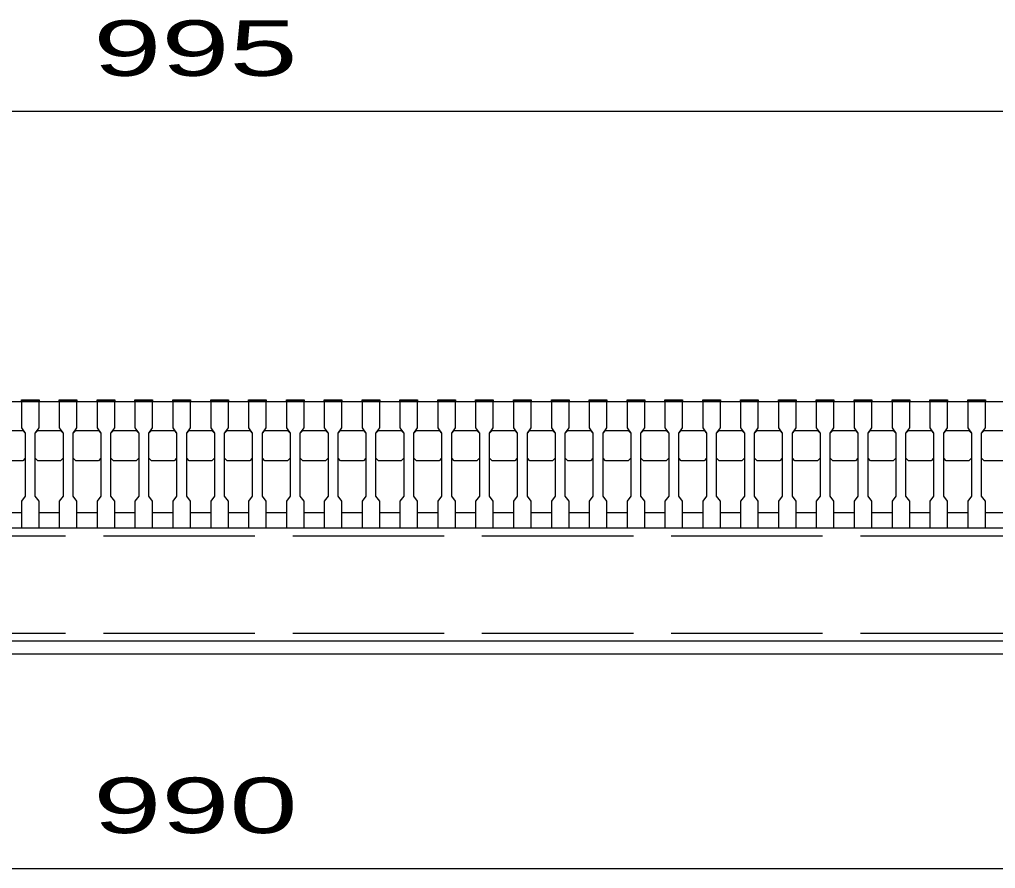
# Model space of a CAD drawing. Units: millimetres, scale not verified. Extents: x -1820 to 1736, y -1282 to 1048.
# Drawn here: x -994.8 to -608, y -772.5 to -436.2 of the extents above; entities that cross this region are included whole.
import ezdxf
from ezdxf.enums import TextEntityAlignment as Align

# ---------------------------------------------------------------- set-up
doc = ezdxf.new("R2010")
doc.units = ezdxf.units.MM
doc.header["$LTSCALE"] = 10
doc.linetypes.add('DASHED', pattern=[7.5, 6, -1.5])
doc.layers.add('16', color=3, linetype='Continuous', lineweight=25)
doc.layers.add('22', color=4, linetype='Continuous', lineweight=25)
doc.styles.add('ベクトル', font='')
doc.styles.get('ベクトル').set_extended_font_data('ベクトル')

msp = doc.modelspace()

# ---------------------------------------------------------------- linework, layer by layer
at = {"layer": '16'}
for p, q in [((-1414, -587.5), (-419, -587.5)), ((-994, -587.5), (-994, -586.8)), ((-994, -586.8), (-987, -586.8)), ((-994, -587.5), (-994, -598)), ((-987, -587.5), (-994, -587.5)), ((-987, -586.8), (-987, -587.5)), ((-987, -598), (-987, -587.5)), ((-979, -587.5), (-979, -586.8)), ((-979, -586.8), (-972, -586.8)), ((-979, -587.5), (-979, -598)), ((-972, -587.5), (-979, -587.5)), ((-972, -586.8), (-972, -587.5)), ((-972, -598), (-972, -587.5)), ((-964, -587.5), (-964, -586.8)), ((-964, -586.8), (-957, -586.8)), ((-964, -587.5), (-964, -598)), ((-957, -587.5), (-964, -587.5)), ((-957, -586.8), (-957, -587.5)), ((-957, -598), (-957, -587.5)), ((-949, -587.5), (-949, -586.8)), ((-949, -586.8), (-942, -586.8)), ((-949, -587.5), (-949, -598)), ((-942, -587.5), (-949, -587.5)), ((-942, -586.8), (-942, -587.5)), ((-942, -598), (-942, -587.5)), ((-934, -587.5), (-934, -586.8)), ((-934, -586.8), (-927, -586.8)), ((-934, -587.5), (-934, -598)), ((-927, -587.5), (-934, -587.5)), ((-927, -586.8), (-927, -587.5)), ((-927, -598), (-927, -587.5)), ((-919, -587.5), (-919, -586.8)), ((-919, -586.8), (-912, -586.8)), ((-919, -587.5), (-919, -598)), ((-912, -587.5), (-919, -587.5)), ((-912, -586.8), (-912, -587.5)), ((-912, -598), (-912, -587.5)), ((-904, -587.5), (-904, -586.8)), ((-904, -586.8), (-897, -586.8)), ((-904, -587.5), (-904, -598)), ((-897, -587.5), (-904, -587.5)), ((-897, -586.8), (-897, -587.5)), ((-897, -598), (-897, -587.5)), ((-889, -587.5), (-889, -586.8)), ((-889, -586.8), (-882, -586.8)), ((-889, -587.5), (-889, -598)), ((-882, -587.5), (-889, -587.5)), ((-882, -586.8), (-882, -587.5)), ((-882, -598), (-882, -587.5)), ((-874, -587.5), (-874, -586.8)), ((-874, -586.8), (-867, -586.8)), ((-874, -587.5), (-874, -598)), ((-867, -587.5), (-874, -587.5)), ((-867, -586.8), (-867, -587.5)), ((-867, -598), (-867, -587.5)), ((-859, -587.5), (-859, -586.8)), ((-859, -586.8), (-852, -586.8)), ((-859, -587.5), (-859, -598)), ((-852, -587.5), (-859, -587.5)), ((-852, -586.8), (-852, -587.5)), ((-852, -598), (-852, -587.5)), ((-844, -587.5), (-844, -586.8)), ((-844, -586.8), (-837, -586.8)), ((-844, -587.5), (-844, -598)), ((-837, -587.5), (-844, -587.5)), ((-837, -586.8), (-837, -587.5)), ((-837, -598), (-837, -587.5)), ((-829, -587.5), (-829, -586.8)), ((-829, -586.8), (-822, -586.8)), ((-829, -587.5), (-829, -598)), ((-822, -587.5), (-829, -587.5)), ((-822, -586.8), (-822, -587.5)), ((-822, -598), (-822, -587.5)), ((-814, -587.5), (-814, -586.8)), ((-814, -586.8), (-807, -586.8)), ((-814, -587.5), (-814, -598)), ((-807, -587.5), (-814, -587.5)), ((-807, -586.8), (-807, -587.5)), ((-807, -598), (-807, -587.5)), ((-799, -587.5), (-799, -586.8)), ((-799, -586.8), (-792, -586.8)), ((-799, -587.5), (-799, -598)), ((-792, -587.5), (-799, -587.5)), ((-792, -586.8), (-792, -587.5)), ((-792, -598), (-792, -587.5)), ((-784, -587.5), (-784, -586.8)), ((-784, -586.8), (-777, -586.8)), ((-784, -587.5), (-784, -598)), ((-777, -587.5), (-784, -587.5)), ((-777, -586.8), (-777, -587.5)), ((-777, -598), (-777, -587.5)), ((-769, -587.5), (-769, -586.8)), ((-769, -586.8), (-762, -586.8)), ((-769, -587.5), (-769, -598)), ((-762, -587.5), (-769, -587.5)), ((-762, -586.8), (-762, -587.5)), ((-762, -598), (-762, -587.5)), ((-754, -587.5), (-754, -586.8)), ((-754, -586.8), (-747, -586.8)), ((-754, -587.5), (-754, -598)), ((-747, -587.5), (-754, -587.5)), ((-747, -586.8), (-747, -587.5)), ((-747, -598), (-747, -587.5)), ((-739, -587.5), (-739, -586.8)), ((-739, -586.8), (-732, -586.8)), ((-739, -587.5), (-739, -598)), ((-732, -587.5), (-739, -587.5)), ((-732, -586.8), (-732, -587.5)), ((-732, -598), (-732, -587.5)), ((-724, -587.5), (-724, -586.8)), ((-724, -586.8), (-717, -586.8)), ((-724, -587.5), (-724, -598)), ((-717, -587.5), (-724, -587.5)), ((-717, -586.8), (-717, -587.5)), ((-717, -598), (-717, -587.5)), ((-709, -587.5), (-709, -586.8)), ((-709, -586.8), (-702, -586.8)), ((-709, -587.5), (-709, -598)), ((-702, -587.5), (-709, -587.5)), ((-702, -586.8), (-702, -587.5)), ((-702, -598), (-702, -587.5)), ((-694, -587.5), (-694, -586.8)), ((-694, -586.8), (-687, -586.8)), ((-694, -587.5), (-694, -598)), ((-687, -587.5), (-694, -587.5)), ((-687, -586.8), (-687, -587.5)), ((-687, -598), (-687, -587.5)), ((-679, -587.5), (-679, -586.8)), ((-679, -586.8), (-672, -586.8)), ((-679, -587.5), (-679, -598)), ((-672, -587.5), (-679, -587.5)), ((-672, -586.8), (-672, -587.5)), ((-672, -598), (-672, -587.5)), ((-664, -587.5), (-664, -586.8)), ((-664, -586.8), (-657, -586.8)), ((-664, -587.5), (-664, -598)), ((-657, -587.5), (-664, -587.5)), ((-657, -586.8), (-657, -587.5)), ((-657, -598), (-657, -587.5)), ((-649, -587.5), (-649, -586.8)), ((-649, -586.8), (-642, -586.8)), ((-649, -587.5), (-649, -598)), ((-642, -587.5), (-649, -587.5)), ((-642, -586.8), (-642, -587.5)), ((-642, -598), (-642, -587.5)), ((-634, -587.5), (-634, -586.8)), ((-634, -586.8), (-627, -586.8)), ((-634, -587.5), (-634, -598)), ((-627, -587.5), (-634, -587.5)), ((-627, -586.8), (-627, -587.5)), ((-627, -598), (-627, -587.5)), ((-619, -587.5), (-619, -586.8)), ((-619, -586.8), (-612, -586.8)), ((-619, -587.5), (-619, -598)), ((-612, -587.5), (-619, -587.5)), ((-612, -586.8), (-612, -587.5)), ((-612, -598), (-612, -587.5)), ((-1002.5, -599), (-993.5, -599)), ((-994, -598), (-992.5, -600)), ((-993.5, -599), (-992.5, -600)), ((-988.5, -600), (-987, -598)), ((-988.5, -600), (-987.5, -599)), ((-987.5, -599), (-978.5, -599)), ((-979, -598), (-977.5, -600)), ((-978.5, -599), (-977.5, -600)), ((-973.5, -600), (-972, -598)), ((-973.5, -600), (-972.5, -599)), ((-972.5, -599), (-963.5, -599)), ((-964, -598), (-962.5, -600)), ((-963.5, -599), (-962.5, -600)), ((-958.5, -600), (-957, -598)), ((-958.5, -600), (-957.5, -599)), ((-957.5, -599), (-948.5, -599)), ((-949, -598), (-947.5, -600)), ((-948.5, -599), (-947.5, -600)), ((-943.5, -600), (-942, -598)), ((-943.5, -600), (-942.5, -599)), ((-942.5, -599), (-933.5, -599)), ((-934, -598), (-932.5, -600)), ((-933.5, -599), (-932.5, -600)), ((-928.5, -600), (-927, -598)), ((-928.5, -600), (-927.5, -599)), ((-927.5, -599), (-918.5, -599)), ((-919, -598), (-917.5, -600)), ((-918.5, -599), (-917.5, -600)), ((-913.5, -600), (-912, -598)), ((-913.5, -600), (-912.5, -599)), ((-912.5, -599), (-903.5, -599)), ((-904, -598), (-902.5, -600)), ((-903.5, -599), (-902.5, -600)), ((-898.5, -600), (-897, -598)), ((-898.5, -600), (-897.5, -599)), ((-897.5, -599), (-888.5, -599)), ((-889, -598), (-887.5, -600)), ((-888.5, -599), (-887.5, -600)), ((-883.5, -600), (-882, -598)), ((-883.5, -600), (-882.5, -599)), ((-882.5, -599), (-873.5, -599)), ((-874, -598), (-872.5, -600)), ((-873.5, -599), (-872.5, -600)), ((-868.5, -600), (-867, -598)), ((-868.5, -600), (-867.5, -599)), ((-867.5, -599), (-858.5, -599)), ((-859, -598), (-857.5, -600)), ((-858.5, -599), (-857.5, -600)), ((-853.5, -600), (-852, -598)), ((-853.5, -600), (-852.5, -599)), ((-852.5, -599), (-843.5, -599)), ((-844, -598), (-842.5, -600)), ((-843.5, -599), (-842.5, -600)), ((-838.5, -600), (-837, -598)), ((-838.5, -600), (-837.5, -599)), ((-837.5, -599), (-828.5, -599)), ((-829, -598), (-827.5, -600)), ((-828.5, -599), (-827.5, -600)), ((-823.5, -600), (-822, -598)), ((-823.5, -600), (-822.5, -599)), ((-822.5, -599), (-813.5, -599)), ((-814, -598), (-812.5, -600)), ((-813.5, -599), (-812.5, -600)), ((-808.5, -600), (-807, -598)), ((-808.5, -600), (-807.5, -599)), ((-807.5, -599), (-798.5, -599)), ((-799, -598), (-797.5, -600)), ((-798.5, -599), (-797.5, -600)), ((-793.5, -600), (-792, -598)), ((-793.5, -600), (-792.5, -599)), ((-792.5, -599), (-783.5, -599)), ((-784, -598), (-782.5, -600)), ((-783.5, -599), (-782.5, -600)), ((-778.5, -600), (-777, -598)), ((-778.5, -600), (-777.5, -599)), ((-777.5, -599), (-768.5, -599)), ((-769, -598), (-767.5, -600)), ((-768.5, -599), (-767.5, -600)), ((-763.5, -600), (-762, -598)), ((-763.5, -600), (-762.5, -599)), ((-762.5, -599), (-753.5, -599)), ((-754, -598), (-752.5, -600)), ((-753.5, -599), (-752.5, -600)), ((-748.5, -600), (-747, -598)), ((-748.5, -600), (-747.5, -599)), ((-747.5, -599), (-738.5, -599)), ((-739, -598), (-737.5, -600)), ((-738.5, -599), (-737.5, -600)), ((-733.5, -600), (-732, -598)), ((-733.5, -600), (-732.5, -599)), ((-732.5, -599), (-723.5, -599)), ((-724, -598), (-722.5, -600)), ((-723.5, -599), (-722.5, -600)), ((-718.5, -600), (-717, -598)), ((-718.5, -600), (-717.5, -599)), ((-717.5, -599), (-708.5, -599)), ((-709, -598), (-707.5, -600)), ((-708.5, -599), (-707.5, -600)), ((-703.5, -600), (-702, -598)), ((-703.5, -600), (-702.5, -599)), ((-702.5, -599), (-693.5, -599)), ((-694, -598), (-692.5, -600)), ((-693.5, -599), (-692.5, -600)), ((-688.5, -600), (-687, -598)), ((-688.5, -600), (-687.5, -599)), ((-687.5, -599), (-678.5, -599)), ((-679, -598), (-677.5, -600)), ((-678.5, -599), (-677.5, -600)), ((-673.5, -600), (-672, -598)), ((-673.5, -600), (-672.5, -599)), ((-672.5, -599), (-663.5, -599)), ((-664, -598), (-662.5, -600)), ((-663.5, -599), (-662.5, -600)), ((-658.5, -600), (-657, -598)), ((-658.5, -600), (-657.5, -599)), ((-657.5, -599), (-648.5, -599)), ((-649, -598), (-647.5, -600)), ((-648.5, -599), (-647.5, -600)), ((-643.5, -600), (-642, -598)), ((-643.5, -600), (-642.5, -599)), ((-642.5, -599), (-633.5, -599)), ((-634, -598), (-632.5, -600)), ((-633.5, -599), (-632.5, -600)), ((-628.5, -600), (-627, -598)), ((-628.5, -600), (-627.5, -599)), ((-627.5, -599), (-618.5, -599)), ((-619, -598), (-617.5, -600)), ((-618.5, -599), (-617.5, -600)), ((-613.5, -600), (-612, -598)), ((-613.5, -600), (-612.5, -599)), ((-612.5, -599), (-603.5, -599)), ((-992.5, -600), (-992.5, -625)), ((-988.5, -625), (-988.5, -600)), ((-977.5, -600), (-977.5, -625)), ((-973.5, -625), (-973.5, -600)), ((-962.5, -600), (-962.5, -625)), ((-958.5, -625), (-958.5, -600)), ((-947.5, -600), (-947.5, -625)), ((-943.5, -625), (-943.5, -600)), ((-932.5, -600), (-932.5, -625)), ((-928.5, -625), (-928.5, -600)), ((-917.5, -600), (-917.5, -625)), ((-913.5, -625), (-913.5, -600)), ((-902.5, -600), (-902.5, -625)), ((-898.5, -625), (-898.5, -600)), ((-887.5, -600), (-887.5, -625)), ((-883.5, -625), (-883.5, -600)), ((-872.5, -600), (-872.5, -625)), ((-868.5, -625), (-868.5, -600)), ((-857.5, -600), (-857.5, -625)), ((-853.5, -625), (-853.5, -600)), ((-842.5, -600), (-842.5, -625)), ((-838.5, -625), (-838.5, -600)), ((-827.5, -600), (-827.5, -625)), ((-823.5, -625), (-823.5, -600)), ((-812.5, -600), (-812.5, -625)), ((-808.5, -625), (-808.5, -600)), ((-797.5, -600), (-797.5, -625)), ((-793.5, -625), (-793.5, -600)), ((-782.5, -600), (-782.5, -625)), ((-778.5, -625), (-778.5, -600)), ((-767.5, -600), (-767.5, -625)), ((-763.5, -625), (-763.5, -600)), ((-752.5, -600), (-752.5, -625)), ((-748.5, -625), (-748.5, -600)), ((-737.5, -600), (-737.5, -625)), ((-733.5, -625), (-733.5, -600)), ((-722.5, -600), (-722.5, -625)), ((-718.5, -625), (-718.5, -600)), ((-707.5, -600), (-707.5, -625)), ((-703.5, -625), (-703.5, -600)), ((-692.5, -600), (-692.5, -625)), ((-688.5, -625), (-688.5, -600)), ((-677.5, -600), (-677.5, -625)), ((-673.5, -625), (-673.5, -600)), ((-662.5, -600), (-662.5, -625)), ((-658.5, -625), (-658.5, -600)), ((-647.5, -600), (-647.5, -625)), ((-643.5, -625), (-643.5, -600)), ((-632.5, -600), (-632.5, -625)), ((-628.5, -625), (-628.5, -600)), ((-617.5, -600), (-617.5, -625)), ((-613.5, -625), (-613.5, -600)), ((-993.5, -611), (-1002.5, -611)), ((-992.5, -610), (-993.5, -611)), ((-987.5, -611), (-988.5, -610)), ((-978.5, -611), (-987.5, -611)), ((-977.5, -610), (-978.5, -611)), ((-972.5, -611), (-973.5, -610)), ((-963.5, -611), (-972.5, -611)), ((-962.5, -610), (-963.5, -611)), ((-957.5, -611), (-958.5, -610)), ((-948.5, -611), (-957.5, -611)), ((-947.5, -610), (-948.5, -611)), ((-942.5, -611), (-943.5, -610)), ((-933.5, -611), (-942.5, -611)), ((-932.5, -610), (-933.5, -611)), ((-927.5, -611), (-928.5, -610)), ((-918.5, -611), (-927.5, -611)), ((-917.5, -610), (-918.5, -611)), ((-912.5, -611), (-913.5, -610)), ((-903.5, -611), (-912.5, -611)), ((-902.5, -610), (-903.5, -611)), ((-897.5, -611), (-898.5, -610)), ((-888.5, -611), (-897.5, -611)), ((-887.5, -610), (-888.5, -611)), ((-882.5, -611), (-883.5, -610)), ((-873.5, -611), (-882.5, -611)), ((-872.5, -610), (-873.5, -611)), ((-867.5, -611), (-868.5, -610)), ((-858.5, -611), (-867.5, -611)), ((-857.5, -610), (-858.5, -611)), ((-852.5, -611), (-853.5, -610)), ((-843.5, -611), (-852.5, -611)), ((-842.5, -610), (-843.5, -611)), ((-837.5, -611), (-838.5, -610)), ((-828.5, -611), (-837.5, -611)), ((-827.5, -610), (-828.5, -611)), ((-822.5, -611), (-823.5, -610)), ((-813.5, -611), (-822.5, -611)), ((-812.5, -610), (-813.5, -611)), ((-807.5, -611), (-808.5, -610)), ((-798.5, -611), (-807.5, -611)), ((-797.5, -610), (-798.5, -611)), ((-792.5, -611), (-793.5, -610)), ((-783.5, -611), (-792.5, -611)), ((-782.5, -610), (-783.5, -611)), ((-777.5, -611), (-778.5, -610)), ((-768.5, -611), (-777.5, -611)), ((-767.5, -610), (-768.5, -611)), ((-762.5, -611), (-763.5, -610)), ((-753.5, -611), (-762.5, -611)), ((-752.5, -610), (-753.5, -611)), ((-747.5, -611), (-748.5, -610)), ((-738.5, -611), (-747.5, -611)), ((-737.5, -610), (-738.5, -611)), ((-732.5, -611), (-733.5, -610)), ((-723.5, -611), (-732.5, -611)), ((-722.5, -610), (-723.5, -611)), ((-717.5, -611), (-718.5, -610)), ((-708.5, -611), (-717.5, -611)), ((-707.5, -610), (-708.5, -611)), ((-702.5, -611), (-703.5, -610)), ((-693.5, -611), (-702.5, -611)), ((-692.5, -610), (-693.5, -611)), ((-687.5, -611), (-688.5, -610)), ((-678.5, -611), (-687.5, -611)), ((-677.5, -610), (-678.5, -611)), ((-672.5, -611), (-673.5, -610)), ((-663.5, -611), (-672.5, -611)), ((-662.5, -610), (-663.5, -611)), ((-657.5, -611), (-658.5, -610)), ((-648.5, -611), (-657.5, -611)), ((-647.5, -610), (-648.5, -611)), ((-642.5, -611), (-643.5, -610)), ((-633.5, -611), (-642.5, -611)), ((-632.5, -610), (-633.5, -611)), ((-627.5, -611), (-628.5, -610)), ((-618.5, -611), (-627.5, -611)), ((-617.5, -610), (-618.5, -611)), ((-612.5, -611), (-613.5, -610)), ((-603.5, -611), (-612.5, -611)), ((-992.5, -625), (-994, -627)), ((-987, -627), (-988.5, -625)), ((-977.5, -625), (-979, -627)), ((-972, -627), (-973.5, -625)), ((-962.5, -625), (-964, -627)), ((-957, -627), (-958.5, -625)), ((-947.5, -625), (-949, -627)), ((-942, -627), (-943.5, -625)), ((-932.5, -625), (-934, -627)), ((-927, -627), (-928.5, -625)), ((-917.5, -625), (-919, -627)), ((-912, -627), (-913.5, -625)), ((-902.5, -625), (-904, -627)), ((-897, -627), (-898.5, -625)), ((-887.5, -625), (-889, -627)), ((-882, -627), (-883.5, -625)), ((-872.5, -625), (-874, -627)), ((-867, -627), (-868.5, -625)), ((-857.5, -625), (-859, -627)), ((-852, -627), (-853.5, -625)), ((-842.5, -625), (-844, -627)), ((-837, -627), (-838.5, -625)), ((-827.5, -625), (-829, -627)), ((-822, -627), (-823.5, -625)), ((-812.5, -625), (-814, -627)), ((-807, -627), (-808.5, -625)), ((-797.5, -625), (-799, -627)), ((-792, -627), (-793.5, -625)), ((-782.5, -625), (-784, -627)), ((-777, -627), (-778.5, -625)), ((-767.5, -625), (-769, -627)), ((-762, -627), (-763.5, -625)), ((-752.5, -625), (-754, -627)), ((-747, -627), (-748.5, -625)), ((-737.5, -625), (-739, -627)), ((-732, -627), (-733.5, -625)), ((-722.5, -625), (-724, -627)), ((-717, -627), (-718.5, -625)), ((-707.5, -625), (-709, -627)), ((-702, -627), (-703.5, -625)), ((-692.5, -625), (-694, -627)), ((-687, -627), (-688.5, -625)), ((-677.5, -625), (-679, -627)), ((-672, -627), (-673.5, -625)), ((-662.5, -625), (-664, -627)), ((-657, -627), (-658.5, -625)), ((-647.5, -625), (-649, -627)), ((-642, -627), (-643.5, -625)), ((-632.5, -625), (-634, -627)), ((-627, -627), (-628.5, -625)), ((-617.5, -625), (-619, -627)), ((-612, -627), (-613.5, -625)), ((-994, -627), (-994, -637.5)), ((-987, -637.5), (-987, -627)), ((-979, -627), (-979, -637.5)), ((-972, -637.5), (-972, -627)), ((-964, -627), (-964, -637.5)), ((-957, -637.5), (-957, -627)), ((-949, -627), (-949, -637.5)), ((-942, -637.5), (-942, -627)), ((-934, -627), (-934, -637.5)), ((-927, -637.5), (-927, -627)), ((-919, -627), (-919, -637.5)), ((-912, -637.5), (-912, -627)), ((-904, -627), (-904, -637.5)), ((-897, -637.5), (-897, -627)), ((-889, -627), (-889, -637.5)), ((-882, -637.5), (-882, -627)), ((-874, -627), (-874, -637.5)), ((-867, -637.5), (-867, -627)), ((-859, -627), (-859, -637.5)), ((-852, -637.5), (-852, -627)), ((-844, -627), (-844, -637.5)), ((-837, -637.5), (-837, -627)), ((-829, -627), (-829, -637.5)), ((-822, -637.5), (-822, -627)), ((-814, -627), (-814, -637.5)), ((-807, -637.5), (-807, -627)), ((-799, -627), (-799, -637.5)), ((-792, -637.5), (-792, -627)), ((-784, -627), (-784, -637.5)), ((-777, -637.5), (-777, -627)), ((-769, -627), (-769, -637.5)), ((-762, -637.5), (-762, -627)), ((-754, -627), (-754, -637.5)), ((-747, -637.5), (-747, -627)), ((-739, -627), (-739, -637.5)), ((-732, -637.5), (-732, -627)), ((-724, -627), (-724, -637.5)), ((-717, -637.5), (-717, -627)), ((-709, -627), (-709, -637.5)), ((-702, -637.5), (-702, -627)), ((-694, -627), (-694, -637.5)), ((-687, -637.5), (-687, -627)), ((-679, -627), (-679, -637.5)), ((-672, -637.5), (-672, -627)), ((-664, -627), (-664, -637.5)), ((-657, -637.5), (-657, -627)), ((-649, -627), (-649, -637.5)), ((-642, -637.5), (-642, -627)), ((-634, -627), (-634, -637.5)), ((-627, -637.5), (-627, -627)), ((-619, -627), (-619, -637.5)), ((-612, -637.5), (-612, -627)), ((-1002, -631.5), (-994, -631.5)), ((-987, -631.5), (-979, -631.5)), ((-972, -631.5), (-964, -631.5)), ((-957, -631.5), (-949, -631.5)), ((-942, -631.5), (-934, -631.5)), ((-927, -631.5), (-919, -631.5)), ((-912, -631.5), (-904, -631.5)), ((-897, -631.5), (-889, -631.5)), ((-882, -631.5), (-874, -631.5)), ((-867, -631.5), (-859, -631.5)), ((-852, -631.5), (-844, -631.5)), ((-837, -631.5), (-829, -631.5)), ((-822, -631.5), (-814, -631.5)), ((-807, -631.5), (-799, -631.5)), ((-792, -631.5), (-784, -631.5)), ((-777, -631.5), (-769, -631.5)), ((-762, -631.5), (-754, -631.5)), ((-747, -631.5), (-739, -631.5)), ((-732, -631.5), (-724, -631.5)), ((-717, -631.5), (-709, -631.5)), ((-702, -631.5), (-694, -631.5)), ((-687, -631.5), (-679, -631.5)), ((-672, -631.5), (-664, -631.5)), ((-657, -631.5), (-649, -631.5)), ((-642, -631.5), (-634, -631.5)), ((-627, -631.5), (-619, -631.5)), ((-612, -631.5), (-604, -631.5)), ((-1411.5, -637.5), (-421.5, -637.5)), ((-994, -637.5), (-987, -637.5)), ((-979, -637.5), (-972, -637.5)), ((-964, -637.5), (-957, -637.5)), ((-949, -637.5), (-942, -637.5)), ((-934, -637.5), (-927, -637.5)), ((-919, -637.5), (-912, -637.5)), ((-904, -637.5), (-897, -637.5)), ((-889, -637.5), (-882, -637.5)), ((-874, -637.5), (-867, -637.5)), ((-859, -637.5), (-852, -637.5)), ((-844, -637.5), (-837, -637.5)), ((-829, -637.5), (-822, -637.5)), ((-814, -637.5), (-807, -637.5)), ((-799, -637.5), (-792, -637.5)), ((-784, -637.5), (-777, -637.5)), ((-769, -637.5), (-762, -637.5)), ((-754, -637.5), (-747, -637.5)), ((-739, -637.5), (-732, -637.5)), ((-724, -637.5), (-717, -637.5)), ((-709, -637.5), (-702, -637.5)), ((-694, -637.5), (-687, -637.5)), ((-679, -637.5), (-672, -637.5)), ((-664, -637.5), (-657, -637.5)), ((-649, -637.5), (-642, -637.5)), ((-634, -637.5), (-627, -637.5)), ((-619, -637.5), (-612, -637.5)), ((-421.5, -682.5), (-1411.5, -682.5)), ((-421.5, -682.5), (-1411.5, -682.5)), ((-1411.5, -687.5), (-421.5, -687.5))]:
    msp.add_line(p, q, dxfattribs=at)
at = {"layer": '16', "linetype": 'DASHED'}
for p, q in [((-1411.5, -640.7), (-421.5, -640.7)), ((-1411.5, -679.3), (-421.5, -679.3))]:
    msp.add_line(p, q, dxfattribs=at)
at = {"layer": '22'}
for p, q in [((-1414, -472.5), (-419, -472.5)), ((-1411.5, -772.5), (-421.5, -772.5))]:
    msp.add_line(p, q, dxfattribs=at)

# ---------------------------------------------------------------- texts
at = {"layer": '22', "color": 2, "style": 'ベクトル', "width": 1.65}
for s, p in [(' 995 ', (-979, -447.5)), (' 990 ', (-979, -747.5))]:
    msp.add_text(s, height=21.99, dxfattribs=at).set_placement(p, align=Align.MIDDLE_LEFT)

doc.saveas('drawing.dxf')
